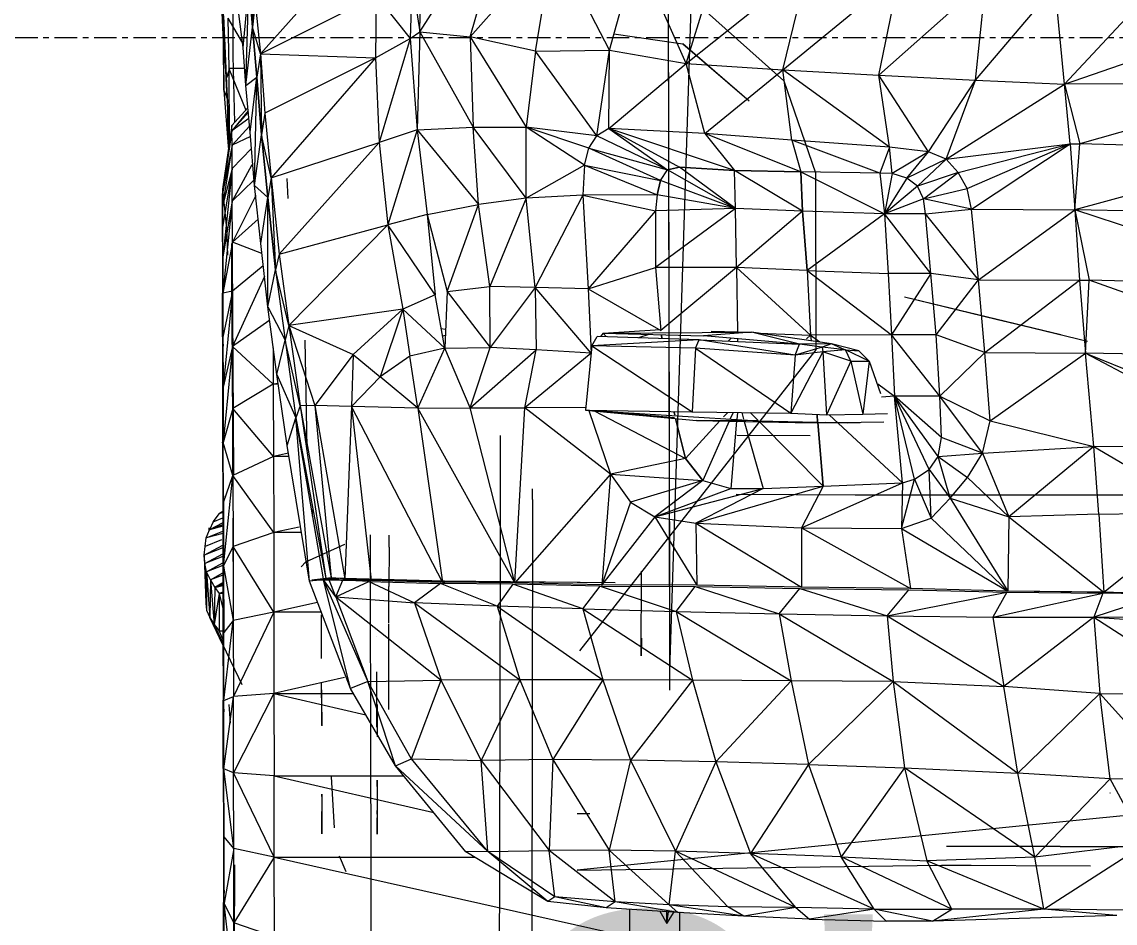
# Model space of a CAD drawing. Header units: inches. Extents: x 9594 to 15314, y -314 to 660.
# Drawn here: x 12401.44 to 12425.69, y -19.65 to 0.35 of the extents above; entities that cross this region are included whole.
import ezdxf

# ---------------------------------------------------------------- set-up
doc = ezdxf.new("R2010")
doc.units = ezdxf.units.IN
doc.header["$MEASUREMENT"] = 0
doc.linetypes.add('Grid Line 1_2_', pattern=[0.875, 0.5, -0.125, 0.125, -0.125])
for name, color, linetype, lineweight in [('0-1', 7, 'Continuous', 5), ('0-3', 252, 'Continuous', 9), ('A-FLOR-LEVL', 51, 'Continuous', 9), ('A-FLOR-LEVL-1', 51, 'Grid Line 1_2_', 9), ('A-GENM', 5, 'Continuous', 9)]:
    doc.layers.add(name, color=color, linetype=linetype, lineweight=lineweight)
doc.styles.add('Century Gothic', font='ufonts.com_century-gothic.ttf', dxfattribs={"height": 9})

# ---------------------------------------------------------------- blocks, each defined once
blk = doc.blocks.new('Land_Rover_Evoque_-_SUV_Car_Vehicle_Automobile_13067 - Land Rover EVOQUE_dwg-1230547-BUILDING SECTION - EAST_WEST - LOOKING SOUTH2')
at = {"layer": 'A-GENM'}
for p, q in [((12415.812, -14.041), (12415.764, 12.052)), ((12415.812, -12.39), (12415.764, 12.052)), ((12415.812, -14.041), (12416.652, 12.053)), ((12410.266, 0.129), (12412.329, 3.347)), ((12411.386, 0.015), (12412.329, 3.347)), ((12409.393, 2.623), (12406.731, -0.363)), ((12411.386, 0.015), (12413.238, 2.119)), ((12412.836, -0.3), (12413.238, 2.119)), ((12414.478, -0.28), (12413.238, 2.119)), ((12406.536, 1.814), (12406.557, 0.23)), ((12414.478, -0.28), (12415.074, 1.899)), ((12416.18, -0.577), (12415.074, 1.899)), ((12416.18, -0.577), (12416.892, 1.747)), ((12405.892, 1.615), (12405.913, -0.026)), ((12410.266, 0.129), (12410.303, 1.55)), ((12416.18, -0.577), (12418.883, 1.585)), ((12418.325, -0.72), (12418.883, 1.585)), ((12410.091, 1.31), (12410.054, -0.025)), ((12410.091, 1.31), (12410.266, 0.129)), ((12418.325, -0.72), (12420.913, 1.413)), ((12420.452, -0.835), (12420.913, 1.413)), ((12420.452, -0.835), (12422.826, 1.269)), ((12422.598, -0.949), (12422.826, 1.269)), ((12405.893, 1.039), (12405.913, -0.026)), ((12405.915, -0.259), (12405.893, 1.039)), ((12405.893, 1.039), (12405.916, -1.17)), ((12405.893, 1.039), (12405.913, -0.026)), ((12406.347, -0.223), (12406.48, 1.199)), ((12406.406, -1.067), (12406.48, 1.199)), ((12406.557, 0.23), (12406.48, 1.199)), ((12406.48, 1.199), (12406.557, 0.23)), ((12422.598, -0.949), (12424.363, 1.135)), ((12424.57, -1.035), (12424.363, 1.135)), ((12406.129, -0.403), (12406.125, 0.743)), ((12406.614, 0.778), (12406.557, 0.23)), ((12406.614, 0.778), (12406.731, -0.363)), ((12406.731, -0.363), (12409.299, 0.925)), ((12409.299, 0.925), (12409.282, -0.448)), ((12409.299, 0.925), (12410.054, -0.025)), ((12424.57, -1.035), (12426.394, 0.924)), ((12405.877, 0.547), (12405.915, -0.259)), ((12406.347, -0.223), (12406.25, 0.525)), ((12416.564, 0.63), (12418.346, -0.964)), ((12405.912, 0.484), (12405.992, -1.35)), ((12405.912, 0.484), (12405.971, -0.898)), ((12405.913, -0.026), (12405.912, 0.484)), ((12406.008, 0.428), (12406.031, -0.688)), ((12406.008, 0.428), (12406.334, -0.123)), ((12406.406, -1.067), (12406.557, 0.23)), ((12406.655, -0.883), (12406.557, 0.23)), ((12406.557, 0.23), (12406.655, -0.883)), ((12406.731, -0.363), (12406.557, 0.23)), ((12410.054, -0.025), (12410.266, 0.129)), ((12410.266, 0.129), (12410.212, -2.051)), ((12410.266, 0.129), (12411.386, 0.015)), ((12410.266, 0.129), (12411.448, -1.991)), ((12412.836, -0.3), (12411.386, 0.015)), ((12411.386, 0.015), (12411.448, -1.991)), ((12411.386, 0.015), (12412.627, -1.99)), ((12414.572, 0.084), (12414.572, 0.085)), ((12414.572, 0.084), (12416.101, -0.138)), ((12424.57, -1.035), (12427.778, 0.069)), ((12405.913, -0.026), (12405.992, -1.35)), ((12405.913, -0.026), (12405.992, -1.35)), ((12405.916, -1.17), (12405.913, -0.048)), ((12406.406, -1.067), (12406.347, -0.223)), ((12409.282, -0.448), (12410.054, -0.025)), ((12410.054, -0.025), (12409.362, -2.33)), ((12410.054, -0.025), (12410.212, -2.051)), ((12416.1, -0.136), (12417.574, -1.406)), ((12416.101, -0.138), (12417.574, -1.406)), ((12406.16, -1.885), (12406.129, -0.403)), ((12406.731, -0.363), (12406.655, -0.883)), ((12406.731, -0.363), (12409.282, -0.448)), ((12406.731, -0.363), (12406.83, -1.679)), ((12406.731, -0.363), (12406.754, -2.159)), ((12409.282, -0.448), (12406.83, -1.679)), ((12409.282, -0.448), (12406.967, -3.109)), ((12409.282, -0.448), (12409.362, -2.33)), ((12412.836, -0.3), (12412.627, -1.99)), ((12412.836, -0.3), (12414.478, -0.28)), ((12414.192, -2.182), (12412.836, -0.3)), ((12414.192, -2.182), (12414.478, -0.28)), ((12414.462, -2.018), (12414.478, -0.28)), ((12414.478, -0.28), (12416.18, -0.577)), ((12406.031, -0.688), (12406.035, -2.255)), ((12406.379, -0.688), (12406.031, -0.688)), ((12406.031, -0.688), (12406.408, -1.609)), ((12414.462, -2.018), (12416.18, -0.577)), ((12416.589, -2.132), (12416.18, -0.577)), ((12416.18, -0.577), (12418.325, -0.72)), ((12416.589, -2.132), (12418.325, -0.72)), ((12420.687, -2.429), (12418.325, -0.72)), ((12418.522, -2.276), (12418.325, -0.72)), ((12418.325, -0.72), (12420.452, -0.835)), ((12406.031, -0.732), (12405.971, -0.898)), ((12406.031, -0.79), (12405.971, -0.898)), ((12405.992, -1.35), (12405.971, -0.898)), ((12405.971, -0.898), (12406.035, -2.101)), ((12406.406, -1.067), (12406.655, -0.883)), ((12406.504, -2.103), (12406.655, -0.883)), ((12406.602, -3.284), (12406.655, -0.883)), ((12406.754, -2.159), (12406.655, -0.883)), ((12406.655, -0.883), (12406.754, -2.159)), ((12418.346, -0.964), (12419.046, -3)), ((12421.557, -2.534), (12420.452, -0.835)), ((12420.687, -2.429), (12420.452, -0.835)), ((12420.452, -0.835), (12422.598, -0.949)), ((12421.557, -2.534), (12422.598, -0.949)), ((12421.944, -2.697), (12422.598, -0.949)), ((12422.598, -0.949), (12424.57, -1.035)), ((12405.916, -1.17), (12406.014, -2.407)), ((12405.916, -1.17), (12405.992, -1.35)), ((12406.504, -2.103), (12406.406, -1.067)), ((12421.944, -2.697), (12424.57, -1.035)), ((12429.663, -1.003), (12424.57, -1.035)), ((12424.698, -2.361), (12424.57, -1.035)), ((12424.57, -1.035), (12424.911, -2.36)), ((12429.663, -1.003), (12424.911, -2.36)), ((12405.992, -1.35), (12406.007, -1.569)), ((12405.992, -1.35), (12406.035, -1.96)), ((12405.992, -1.35), (12406.014, -2.407)), ((12405.992, -1.35), (12406.007, -1.569)), ((12405.992, -1.35), (12406.035, -2.128)), ((12406.452, -1.56), (12406.098, -1.954)), ((12406.458, -1.624), (12406.099, -2.07)), ((12406.462, -1.666), (12406.099, -2.07)), ((12406.83, -1.679), (12406.754, -2.159)), ((12406.83, -1.679), (12406.967, -3.109)), ((12406.475, -1.798), (12406.099, -2.07)), ((12406.098, -1.954), (12405.888, -3.367)), ((12406.098, -1.954), (12405.889, -3.463)), ((12406.099, -2.07), (12405.889, -3.463)), ((12406.099, -2.07), (12406.098, -1.954)), ((12406.101, -2.388), (12406.099, -2.07)), ((12406.491, -1.966), (12406.101, -2.388)), ((12406.602, -3.284), (12406.504, -2.103)), ((12406.602, -3.284), (12406.754, -2.159)), ((12406.892, -3.551), (12406.754, -2.159)), ((12406.754, -2.159), (12406.892, -3.551)), ((12406.967, -3.109), (12406.754, -2.159)), ((12410.212, -2.051), (12409.362, -2.33)), ((12410.212, -2.051), (12409.558, -4.154)), ((12410.212, -2.051), (12411.448, -1.991)), ((12410.212, -2.051), (12410.427, -3.923)), ((12410.212, -2.051), (12411.567, -3.701)), ((12411.448, -1.991), (12412.627, -1.99)), ((12412.629, -3.565), (12411.448, -1.991)), ((12411.567, -3.701), (12411.448, -1.991)), ((12413.923, -2.835), (12412.627, -1.99)), ((12414.019, -2.451), (12412.627, -1.99)), ((12414.192, -2.182), (12412.627, -1.99)), ((12412.629, -3.565), (12412.627, -1.99)), ((12414.019, -2.451), (12414.192, -2.182)), ((12414.462, -2.018), (12414.192, -2.182)), ((12415.761, -2.932), (12414.192, -2.182)), ((12416.589, -2.132), (12414.462, -2.018)), ((12417.249, -2.95), (12414.462, -2.018)), ((12414.462, -2.018), (12416.032, -2.875)), ((12414.462, -2.018), (12415.761, -2.932)), ((12418.522, -2.276), (12416.589, -2.132)), ((12418.719, -2.979), (12416.589, -2.132)), ((12416.589, -2.132), (12417.249, -2.95)), ((12406.101, -2.388), (12405.889, -3.463)), ((12406.101, -2.388), (12405.891, -3.741)), ((12406.014, -2.407), (12406.021, -2.473)), ((12406.035, -2.255), (12406.039, -2.348)), ((12406.512, -2.199), (12406.101, -2.388)), ((12406.104, -2.907), (12406.101, -2.388)), ((12406.967, -3.109), (12409.362, -2.33)), ((12409.362, -2.33), (12407.144, -4.808)), ((12409.362, -2.33), (12409.558, -4.154)), ((12420.687, -2.429), (12418.522, -2.276)), ((12420.477, -3.006), (12418.522, -2.276)), ((12418.522, -2.276), (12418.719, -2.979)), ((12421.944, -2.697), (12424.698, -2.361)), ((12422.215, -2.995), (12424.698, -2.361)), ((12422.41, -3.35), (12424.698, -2.361)), ((12422.507, -3.811), (12424.698, -2.361)), ((12424.698, -2.361), (12424.911, -2.36)), ((12424.698, -2.361), (12424.797, -3.82)), ((12424.797, -3.82), (12424.911, -2.36)), ((12429.738, -2.482), (12424.911, -2.36)), ((12406.533, -2.46), (12406.104, -2.907)), ((12413.923, -2.835), (12414.019, -2.451)), ((12415.608, -3.173), (12414.019, -2.451)), ((12414.019, -2.451), (12415.761, -2.932)), ((12420.687, -2.429), (12420.477, -3.006)), ((12421.557, -2.534), (12420.687, -2.429)), ((12420.747, -3.016), (12420.687, -2.429)), ((12421.557, -2.534), (12420.747, -3.016)), ((12421.076, -3.121), (12421.557, -2.534)), ((12421.944, -2.697), (12421.557, -2.534)), ((12429.738, -2.482), (12424.797, -3.82)), ((12406.104, -2.907), (12405.891, -3.741)), ((12406.104, -2.907), (12405.893, -4.213)), ((12406.104, -2.907), (12405.895, -4.866)), ((12406.106, -3.627), (12406.104, -2.907)), ((12406.542, -2.822), (12406.106, -3.627)), ((12413.923, -2.835), (12412.629, -3.565)), ((12413.923, -2.835), (12413.886, -3.498)), ((12413.923, -2.835), (12415.531, -3.49)), ((12413.923, -2.835), (12415.608, -3.173)), ((12416.032, -2.875), (12415.761, -2.932)), ((12415.761, -2.932), (12416.032, -2.875)), ((12417.249, -2.95), (12416.032, -2.875)), ((12416.032, -2.875), (12417.249, -2.95)), ((12417.271, -3.796), (12416.032, -2.875)), ((12421.944, -2.697), (12421.076, -3.121)), ((12421.309, -3.294), (12421.944, -2.697)), ((12422.215, -2.995), (12421.944, -2.697)), ((12406.967, -3.109), (12406.892, -3.551)), ((12406.967, -3.109), (12407.144, -4.808)), ((12406.967, -3.109), (12407.067, -5.154)), ((12407.344, -3.569), (12407.325, -3.127)), ((12415.608, -3.173), (12415.761, -2.932)), ((12415.608, -3.173), (12415.761, -2.932)), ((12417.271, -3.796), (12415.761, -2.932)), ((12418.719, -2.979), (12417.249, -2.95)), ((12417.249, -2.95), (12418.719, -2.979)), ((12418.759, -3.853), (12417.249, -2.95)), ((12417.271, -3.796), (12417.249, -2.95)), ((12418.719, -2.979), (12418.759, -3.853)), ((12420.477, -3.006), (12418.719, -2.979)), ((12418.719, -2.979), (12420.575, -3.909)), ((12418.759, -3.853), (12418.719, -2.979)), ((12419.046, -3), (12419.054, -6.929)), ((12420.747, -3.016), (12420.477, -3.006)), ((12420.477, -3.006), (12420.575, -3.909)), ((12420.747, -3.016), (12420.575, -3.909)), ((12421.076, -3.121), (12420.575, -3.909)), ((12421.076, -3.121), (12420.747, -3.016)), ((12421.309, -3.294), (12421.076, -3.121)), ((12422.215, -2.995), (12421.309, -3.294)), ((12421.444, -3.582), (12422.215, -2.995)), ((12422.41, -3.35), (12422.215, -2.995)), ((12405.888, -3.367), (12405.887, -3.462)), ((12405.888, -3.367), (12405.982, -4.24)), ((12405.888, -3.367), (12405.889, -3.463)), ((12406.591, -3.155), (12406.106, -3.627)), ((12406.739, -4.57), (12406.602, -3.284)), ((12406.602, -3.284), (12406.892, -3.551)), ((12415.531, -3.49), (12415.608, -3.173)), ((12415.608, -3.173), (12415.531, -3.49)), ((12417.271, -3.796), (12415.608, -3.173)), ((12421.309, -3.294), (12420.575, -3.909)), ((12421.444, -3.582), (12421.309, -3.294)), ((12421.444, -3.582), (12422.41, -3.35)), ((12422.507, -3.811), (12422.41, -3.35)), ((12405.888, -3.74), (12405.887, -3.462)), ((12405.891, -3.741), (12405.889, -3.463)), ((12406.106, -3.627), (12405.895, -4.866)), ((12406.106, -3.627), (12405.898, -5.673)), ((12406.109, -4.541), (12406.106, -3.627)), ((12406.626, -3.508), (12406.109, -4.541)), ((12406.739, -4.57), (12406.892, -3.551)), ((12407.067, -5.154), (12406.892, -3.551)), ((12406.896, -5.972), (12406.892, -3.551)), ((12406.892, -3.551), (12407.067, -5.154)), ((12412.629, -3.565), (12411.567, -3.701)), ((12412.629, -3.565), (12411.822, -5.526)), ((12413.886, -3.498), (12412.629, -3.565)), ((12412.827, -5.544), (12412.629, -3.565)), ((12413.886, -3.498), (12412.827, -5.544)), ((12415.531, -3.49), (12413.886, -3.498)), ((12413.886, -3.498), (12415.493, -3.845)), ((12413.886, -3.498), (12414.006, -5.577)), ((12415.531, -3.49), (12415.493, -3.845)), ((12415.531, -3.49), (12415.493, -3.845)), ((12417.271, -3.796), (12415.531, -3.49)), ((12421.444, -3.582), (12420.575, -3.909)), ((12421.484, -3.909), (12421.444, -3.582)), ((12422.507, -3.811), (12421.444, -3.582)), ((12405.888, -3.74), (12405.887, -4.21)), ((12405.893, -4.213), (12405.891, -3.741)), ((12410.427, -3.923), (12411.567, -3.701)), ((12410.875, -5.632), (12411.567, -3.701)), ((12411.822, -5.526), (12411.567, -3.701)), ((12415.493, -3.845), (12414.006, -5.577)), ((12417.271, -3.796), (12415.493, -3.845)), ((12415.493, -3.845), (12415.495, -5.104)), ((12415.493, -3.845), (12415.495, -5.104)), ((12417.271, -3.796), (12415.495, -5.104)), ((12418.759, -3.853), (12417.271, -3.796)), ((12417.293, -5.102), (12417.271, -3.796)), ((12418.759, -3.853), (12417.293, -5.102)), ((12418.759, -3.853), (12418.858, -5.168)), ((12420.575, -3.909), (12418.759, -3.853)), ((12418.858, -5.168), (12418.759, -3.853)), ((12421.484, -3.909), (12422.507, -3.811)), ((12422.665, -5.377), (12422.507, -3.811)), ((12422.507, -3.811), (12424.797, -3.82)), ((12422.665, -5.377), (12424.797, -3.82)), ((12429.898, -5.498), (12424.797, -3.82)), ((12429.813, -3.942), (12424.797, -3.82)), ((12424.797, -3.82), (12424.907, -5.385)), ((12424.797, -3.82), (12425.12, -5.386)), ((12406.681, -4.026), (12406.109, -4.541)), ((12410.427, -3.923), (12409.558, -4.154)), ((12410.427, -3.923), (12410.875, -5.632)), ((12410.427, -3.923), (12410.605, -5.709)), ((12420.575, -3.909), (12418.858, -5.168)), ((12421.602, -5.234), (12420.575, -3.909)), ((12421.484, -3.909), (12420.575, -3.909)), ((12420.575, -3.909), (12420.656, -5.235)), ((12422.665, -5.377), (12421.484, -3.909)), ((12421.602, -5.234), (12421.484, -3.909)), ((12405.887, -4.21), (12405.888, -4.863)), ((12405.887, -4.21), (12405.893, -4.263)), ((12405.895, -4.866), (12405.893, -4.213)), ((12405.982, -4.24), (12406.003, -4.826)), ((12407.144, -4.808), (12409.558, -4.154)), ((12409.558, -4.154), (12407.359, -6.387)), ((12410.605, -5.709), (12409.558, -4.154)), ((12409.558, -4.154), (12409.89, -6.026)), ((12406.109, -4.541), (12405.898, -5.673)), ((12406.104, -6.022), (12406.1, -4.567)), ((12406.764, -4.792), (12406.109, -4.541)), ((12406.112, -5.626), (12406.109, -4.541)), ((12406.896, -5.972), (12406.739, -4.57)), ((12407.144, -4.808), (12407.067, -5.154)), ((12407.144, -4.808), (12407.359, -6.387)), ((12405.888, -4.863), (12405.888, -5.67)), ((12405.888, -4.863), (12405.895, -4.923)), ((12405.888, -4.863), (12405.895, -4.985)), ((12405.895, -4.866), (12405.898, -5.673)), ((12406.129, -9.691), (12406.098, -4.855)), ((12406.1, -6.021), (12406.098, -4.855)), ((12406.129, -9.691), (12406.098, -5.09)), ((12406.102, -4.856), (12406.134, -9.692)), ((12406.794, -5.064), (12406.112, -5.626)), ((12406.821, -5.302), (12406.115, -6.856)), ((12406.896, -5.972), (12407.067, -5.154)), ((12407.067, -5.154), (12407.283, -6.714)), ((12407.067, -5.154), (12407.283, -6.714)), ((12407.359, -6.387), (12407.067, -5.154)), ((12414.006, -5.577), (12415.495, -5.104)), ((12417.293, -5.102), (12415.495, -5.104)), ((12415.495, -5.104), (12415.614, -6.501)), ((12415.495, -5.104), (12415.614, -6.501)), ((12417.293, -5.102), (12415.614, -6.501)), ((12418.858, -5.168), (12417.293, -5.102)), ((12417.293, -5.102), (12417.315, -6.538)), ((12417.293, -5.102), (12418.938, -6.605)), ((12418.858, -5.168), (12418.938, -6.605)), ((12418.858, -5.168), (12420.656, -5.235)), ((12418.858, -5.168), (12420.736, -6.599)), ((12418.858, -5.168), (12418.938, -6.605)), ((12421.602, -5.234), (12420.656, -5.235)), ((12420.656, -5.235), (12420.736, -6.599)), ((12421.602, -5.234), (12420.736, -6.599)), ((12421.721, -6.594), (12421.602, -5.234)), ((12422.665, -5.377), (12421.602, -5.234)), ((12410.875, -5.632), (12411.822, -5.526)), ((12412.827, -5.544), (12411.822, -5.526)), ((12411.825, -6.874), (12411.822, -5.526)), ((12412.827, -5.544), (12411.825, -6.874)), ((12414.006, -5.577), (12412.827, -5.544)), ((12414.067, -7.003), (12412.827, -5.544)), ((12412.827, -5.544), (12412.849, -6.927)), ((12414.006, -5.577), (12415.614, -6.501)), ((12414.006, -5.577), (12414.067, -7.003)), ((12421.721, -6.594), (12422.665, -5.377)), ((12422.803, -6.986), (12422.665, -5.377)), ((12422.665, -5.377), (12424.907, -5.385)), ((12422.803, -6.986), (12424.907, -5.385)), ((12424.907, -5.385), (12425.036, -6.999)), ((12424.907, -5.385), (12425.12, -5.386)), ((12425.036, -6.999), (12425.12, -5.386)), ((12429.898, -5.498), (12425.12, -5.386)), ((12429.982, -7.107), (12425.12, -5.386)), ((12405.889, -6.639), (12405.888, -5.67)), ((12405.898, -5.742), (12405.888, -5.67)), ((12406.112, -5.626), (12405.898, -5.673)), ((12405.898, -5.673), (12405.9, -6.644)), ((12406.112, -5.626), (12405.9, -6.644)), ((12406.112, -5.626), (12405.903, -7.753)), ((12406.112, -5.626), (12406.115, -6.856)), ((12410.605, -5.709), (12409.89, -6.026)), ((12410.819, -6.889), (12410.605, -5.709)), ((12410.875, -5.632), (12410.819, -6.889)), ((12410.875, -5.632), (12411.825, -6.874)), ((12425.078, -6.742), (12421.024, -5.761)), ((12424.488, -6.599), (12421.024, -5.761)), ((12421.624, -5.907), (12421.024, -5.761)), ((12406.134, -9.692), (12406.104, -6.022)), ((12407.092, -7.474), (12406.896, -5.972)), ((12406.896, -5.972), (12407.283, -6.714)), ((12409.89, -6.026), (12407.359, -6.387)), ((12409.89, -6.026), (12408.791, -7.03)), ((12409.89, -6.026), (12409.39, -7.529)), ((12410.819, -6.889), (12409.89, -6.026)), ((12409.89, -6.026), (12410.047, -7.067)), ((12423.056, -6.253), (12421.624, -5.907)), ((12406.917, -6.287), (12406.115, -6.856)), ((12424.488, -6.599), (12423.056, -6.253)), ((12407.359, -6.387), (12407.283, -6.714)), ((12407.359, -6.387), (12408.791, -7.03)), ((12407.359, -6.387), (12407.942, -8.164)), ((12407.359, -6.387), (12407.613, -8.173)), ((12410.741, -6.456), (12410.838, -6.471)), ((12414.336, -6.562), (12415.611, -6.48)), ((12414.336, -6.562), (12417.624, -6.536)), ((12417.624, -6.536), (12416.562, -6.618)), ((12416.734, -6.511), (12417.624, -6.536)), ((12419.405, -6.794), (12417.624, -6.536)), ((12418.69, -6.803), (12417.624, -6.536)), ((12405.889, -6.639), (12405.891, -7.748)), ((12405.889, -6.639), (12405.901, -6.848)), ((12405.889, -6.639), (12405.9, -6.718)), ((12405.9, -6.644), (12405.903, -7.753)), ((12407.092, -7.474), (12407.283, -6.714)), ((12407.283, -6.714), (12407.518, -8.438)), ((12407.283, -6.714), (12407.518, -8.438)), ((12407.613, -8.173), (12407.283, -6.714)), ((12407.715, -6.713), (12407.761, -9.104)), ((12410.832, -6.607), (12410.771, -6.624)), ((12414.084, -6.841), (12414.199, -6.629)), ((12416.465, -6.709), (12414.084, -6.841)), ((12416.465, -6.709), (12414.199, -6.629)), ((12414.336, -6.562), (12414.273, -6.632)), ((12414.336, -6.562), (12416.562, -6.618)), ((12414.336, -6.562), (12414.399, -6.636)), ((12415.347, -6.587), (12415.118, -6.662)), ((12415.628, -6.594), (12415.64, -6.68)), ((12415.64, -6.68), (12415.628, -6.594)), ((12416.387, -6.891), (12416.465, -6.709)), ((12416.465, -6.709), (12418.69, -6.803)), ((12418.594, -7.044), (12416.465, -6.709)), ((12418.69, -6.803), (12416.562, -6.618)), ((12417.178, -6.671), (12417.111, -6.737)), ((12417.317, -6.684), (12417.318, -6.745)), ((12417.795, -6.558), (12418.938, -6.605)), ((12418.848, -6.686), (12418.938, -6.605)), ((12420.736, -6.599), (12418.938, -6.605)), ((12418.938, -6.605), (12418.948, -6.725)), ((12418.938, -6.605), (12419.142, -6.753)), ((12418.938, -6.605), (12418.948, -6.725)), ((12421.721, -6.594), (12420.736, -6.599)), ((12421.802, -7.957), (12420.736, -6.599)), ((12420.736, -6.599), (12420.797, -7.953)), ((12421.802, -7.957), (12421.721, -6.594)), ((12422.803, -6.986), (12421.721, -6.594)), ((12406.115, -6.856), (12405.903, -7.753)), ((12406.115, -6.856), (12405.906, -8.983)), ((12407.017, -7.692), (12406.115, -6.856)), ((12406.115, -6.856), (12406.118, -8.229)), ((12407.015, -6.886), (12407.017, -7.692)), ((12408.791, -7.03), (12407.942, -8.164)), ((12408.791, -7.03), (12408.754, -8.187)), ((12408.791, -7.03), (12409.39, -7.529)), ((12410.819, -6.889), (12410.047, -7.067)), ((12410.222, -8.224), (12410.819, -6.889)), ((12410.819, -6.889), (12411.825, -6.874)), ((12411.382, -8.215), (12410.819, -6.889)), ((12411.382, -8.215), (12411.825, -6.874)), ((12411.382, -8.215), (12412.849, -6.927)), ((12412.849, -6.927), (12411.825, -6.874)), ((12412.599, -8.213), (12412.849, -6.927)), ((12414.067, -7.003), (12412.599, -8.213)), ((12414.067, -7.003), (12412.849, -6.927)), ((12419.054, -6.929), (12413.807, -13.603)), ((12414.084, -6.841), (12413.947, -8.267)), ((12414.084, -6.841), (12413.947, -8.267)), ((12416.387, -6.891), (12414.084, -6.841)), ((12414.084, -6.841), (12416.308, -8.303)), ((12416.387, -6.891), (12416.308, -8.303)), ((12418.594, -7.044), (12416.387, -6.891)), ((12416.387, -6.891), (12418.496, -8.335)), ((12419.212, -6.976), (12418.496, -8.335)), ((12418.594, -7.044), (12418.69, -6.803)), ((12419.193, -6.87), (12418.594, -7.044)), ((12419.212, -6.976), (12418.594, -7.044)), ((12419.405, -6.794), (12418.69, -6.803)), ((12419.193, -6.87), (12418.69, -6.803)), ((12419.193, -6.87), (12418.69, -6.803)), ((12419.405, -6.794), (12419.193, -6.87)), ((12419.715, -6.932), (12419.193, -6.87)), ((12419.715, -6.932), (12419.193, -6.87)), ((12419.193, -6.87), (12419.212, -6.976)), ((12419.715, -6.932), (12419.212, -6.976)), ((12419.831, -7.177), (12419.212, -6.976)), ((12419.212, -6.976), (12419.289, -8.373)), ((12420.005, -6.947), (12419.405, -6.794)), ((12419.699, -6.925), (12419.405, -6.794)), ((12419.715, -6.932), (12420.005, -6.947)), ((12419.831, -7.177), (12419.715, -6.932)), ((12420.237, -7.177), (12419.715, -6.932)), ((12419.715, -6.932), (12420.005, -6.947)), ((12420.237, -7.177), (12420.005, -6.947)), ((12421.802, -7.957), (12422.803, -6.986)), ((12422.923, -8.503), (12422.803, -6.986)), ((12422.803, -6.986), (12425.036, -6.999)), ((12422.923, -8.503), (12425.036, -6.999)), ((12429.982, -7.107), (12425.036, -6.999)), ((12425.224, -9.074), (12425.036, -6.999)), ((12425.036, -6.999), (12428.898, -9.046)), ((12425.036, -6.999), (12429.458, -8.796)), ((12410.047, -7.067), (12409.39, -7.529)), ((12410.222, -8.224), (12410.047, -7.067)), ((12418.594, -7.044), (12418.496, -8.335)), ((12419.831, -7.177), (12419.289, -8.373)), ((12419.831, -7.177), (12420.237, -7.177)), ((12419.831, -7.177), (12420.1, -8.353)), ((12420.237, -7.177), (12420.1, -8.353)), ((12420.237, -7.177), (12420.488, -7.897)), ((12407.326, -9.054), (12407.092, -7.474)), ((12407.092, -7.474), (12407.518, -8.438)), ((12405.891, -7.748), (12405.893, -8.978)), ((12405.891, -7.748), (12405.903, -7.824)), ((12405.891, -7.748), (12405.904, -7.983)), ((12405.903, -7.753), (12405.906, -8.983)), ((12407.017, -7.692), (12406.118, -8.229)), ((12407.122, -7.673), (12407.017, -7.692)), ((12407.124, -7.692), (12407.017, -7.692)), ((12407.017, -7.692), (12407.021, -9.292)), ((12409.39, -7.529), (12408.754, -8.187)), ((12410.222, -8.224), (12409.39, -7.529)), ((12420.429, -7.686), (12420.797, -7.953)), ((12420.797, -7.953), (12420.51, -7.977)), ((12420.974, -9.879), (12420.797, -7.953)), ((12421.244, -9.797), (12420.797, -7.953)), ((12421.572, -9.586), (12420.797, -7.953)), ((12421.765, -9.297), (12420.797, -7.953)), ((12421.841, -8.874), (12420.797, -7.953)), ((12421.802, -7.957), (12420.797, -7.953)), ((12422.75, -9.223), (12421.802, -7.957)), ((12421.841, -8.874), (12421.802, -7.957)), ((12421.802, -7.957), (12422.923, -8.503)), ((12406.118, -8.229), (12405.906, -8.983)), ((12407.021, -9.292), (12406.118, -8.229)), ((12406.122, -9.714), (12406.118, -8.229)), ((12407.613, -8.173), (12407.518, -8.438)), ((12407.942, -8.164), (12407.613, -8.173)), ((12407.613, -8.173), (12408.298, -11.988)), ((12407.613, -8.173), (12408.182, -12.003)), ((12408.754, -8.187), (12407.942, -8.164)), ((12407.942, -8.164), (12408.607, -12.005)), ((12407.942, -8.164), (12408.298, -11.988)), ((12408.754, -8.187), (12408.607, -12.005)), ((12410.222, -8.224), (12408.754, -8.187)), ((12410.771, -12.083), (12408.754, -8.187)), ((12408.754, -8.187), (12409.187, -12.041)), ((12410.222, -8.224), (12411.382, -8.215)), ((12412.376, -12.099), (12410.222, -8.224)), ((12410.222, -8.224), (12410.771, -12.083)), ((12411.382, -8.215), (12412.599, -8.213)), ((12412.376, -12.099), (12411.382, -8.215)), ((12412.376, -12.099), (12412.599, -8.213)), ((12413.953, -8.204), (12412.599, -8.213)), ((12414.497, -9.687), (12412.599, -8.213)), ((12407.326, -9.054), (12407.518, -8.438)), ((12408.127, -12.009), (12407.518, -8.438)), ((12407.82, -12.064), (12407.518, -8.438)), ((12407.518, -8.438), (12408.182, -12.003)), ((12413.947, -8.267), (12416.405, -8.495)), ((12415.917, -8.434), (12413.947, -8.267)), ((12413.947, -8.267), (12417.776, -8.5)), ((12413.947, -8.267), (12416.308, -8.303)), ((12414.015, -8.273), (12414.497, -9.687)), ((12414.149, -8.286), (12416.161, -9.339)), ((12415.906, -8.297), (12415.924, -8.369)), ((12415.924, -8.369), (12415.906, -8.297)), ((12415.944, -8.452), (12416.161, -9.339)), ((12416.161, -9.339), (12415.944, -8.452)), ((12416.308, -8.303), (12418.496, -8.335)), ((12417.099, -8.315), (12417.008, -8.414)), ((12417.221, -8.316), (12417.156, -8.462)), ((12417.314, -8.318), (12417.3, -8.471)), ((12417.41, -8.319), (12417.451, -8.465)), ((12417.6, -8.322), (12417.775, -8.498)), ((12418.496, -8.335), (12419.289, -8.373)), ((12419.094, -8.531), (12419.081, -8.369)), ((12419.081, -8.369), (12419.094, -8.531)), ((12419.289, -8.373), (12420.1, -8.353)), ((12420.974, -9.879), (12419.351, -8.371)), ((12420.1, -8.353), (12420.642, -8.339)), ((12416.924, -8.506), (12416.161, -9.339)), ((12416.405, -8.495), (12418.592, -8.542)), ((12417.776, -8.5), (12416.405, -8.495)), ((12417.134, -8.511), (12416.548, -9.829)), ((12417.297, -8.514), (12417.167, -10.006)), ((12417.466, -8.518), (12417.882, -10.005)), ((12417.776, -8.5), (12419.751, -8.546)), ((12417.776, -8.5), (12418.592, -8.542)), ((12417.801, -8.525), (12419.215, -9.952)), ((12418.592, -8.542), (12419.269, -8.541)), ((12418.592, -8.542), (12419.751, -8.546)), ((12419.095, -8.544), (12419.215, -9.952)), ((12419.215, -9.952), (12419.095, -8.544)), ((12419.269, -8.541), (12420.061, -8.536)), ((12419.751, -8.546), (12419.269, -8.541)), ((12419.751, -8.546), (12420.061, -8.536)), ((12419.751, -8.546), (12420.034, -8.539)), ((12420.061, -8.536), (12420.564, -8.526)), ((12422.75, -9.223), (12422.923, -8.503)), ((12422.923, -8.503), (12425.224, -9.074)), ((12412.057, -9.054), (12412.056, -8.828)), ((12417.303, -8.819), (12418.926, -8.83)), ((12421.765, -9.297), (12421.841, -8.874)), ((12422.75, -9.223), (12421.841, -8.874)), ((12405.893, -8.978), (12405.895, -10.307)), ((12405.906, -9.047), (12405.893, -8.978)), ((12405.91, -10.314), (12405.906, -8.983)), ((12406.122, -9.714), (12405.906, -8.983)), ((12407.82, -12.064), (12407.326, -9.054)), ((12412.056, -9.711), (12412.057, -9.054)), ((12422.75, -9.223), (12425.224, -9.074)), ((12425.224, -9.074), (12423.333, -10.633)), ((12425.224, -9.074), (12428.898, -9.046)), ((12425.334, -10.577), (12425.224, -9.074)), ((12425.224, -9.074), (12427.673, -10.524)), ((12407.021, -9.292), (12406.122, -9.714)), ((12407.354, -9.224), (12407.021, -9.292)), ((12407.365, -9.292), (12407.021, -9.292)), ((12407.021, -9.292), (12407.025, -10.982)), ((12416.161, -9.339), (12414.497, -9.687)), ((12416.161, -9.339), (12416.548, -9.829)), ((12416.548, -9.829), (12416.161, -9.339)), ((12421.572, -9.586), (12421.765, -9.297)), ((12421.765, -9.297), (12422.75, -9.223)), ((12422.037, -10.222), (12421.765, -9.297)), ((12421.765, -9.297), (12422.422, -9.757)), ((12422.422, -9.757), (12422.75, -9.223)), ((12422.75, -9.223), (12423.333, -10.633)), ((12414.497, -9.687), (12412.376, -12.099)), ((12414.497, -9.687), (12414.308, -12.144)), ((12414.497, -9.687), (12416.548, -9.829)), ((12414.497, -9.687), (12414.943, -10.307)), ((12421.244, -9.797), (12421.572, -9.586)), ((12421.612, -10.662), (12421.572, -9.586)), ((12421.572, -9.586), (12422.037, -10.222)), ((12405.91, -10.314), (12406.122, -9.714)), ((12405.913, -11.725), (12406.122, -9.714)), ((12407.025, -10.982), (12406.122, -9.714)), ((12406.122, -9.714), (12406.125, -11.291)), ((12412.055, -10.762), (12412.056, -9.711)), ((12416.548, -9.829), (12414.943, -10.307)), ((12416.548, -9.829), (12415.485, -10.633)), ((12416.548, -9.829), (12417.167, -10.006)), ((12416.548, -9.829), (12417.167, -10.006)), ((12418.733, -10.877), (12420.974, -9.879)), ((12419.215, -9.952), (12420.974, -9.879)), ((12420.955, -10.893), (12421.244, -9.797)), ((12420.974, -9.879), (12420.955, -10.893)), ((12420.974, -9.879), (12421.244, -9.797)), ((12421.244, -9.797), (12421.612, -10.662)), ((12422.037, -10.222), (12422.422, -9.757)), ((12422.422, -9.757), (12423.333, -10.633)), ((12405.91, -10.165), (12405.895, -10.307)), ((12412.77, -10.248), (12412.769, -10.015)), ((12415.485, -10.633), (12417.882, -10.005)), ((12415.485, -10.633), (12417.167, -10.006)), ((12416.393, -10.772), (12419.215, -9.952)), ((12417.882, -10.005), (12416.393, -10.772)), ((12417.167, -10.006), (12417.882, -10.005)), ((12417.167, -10.006), (12417.882, -10.005)), ((12417.286, -10.127), (12419.93, -10.144)), ((12417.882, -10.005), (12419.215, -9.952)), ((12417.882, -10.005), (12419.215, -9.952)), ((12419.215, -9.952), (12418.733, -10.877)), ((12419.93, -10.144), (12434.943, -10.148)), ((12405.895, -10.307), (12405.897, -11.719)), ((12405.895, -10.307), (12405.91, -10.37)), ((12405.91, -10.314), (12405.913, -11.725)), ((12412.77, -10.248), (12412.751, -19.937)), ((12414.943, -10.307), (12414.308, -12.144)), ((12414.943, -10.307), (12415.485, -10.633)), ((12421.612, -10.662), (12422.037, -10.222)), ((12422.037, -10.222), (12423.333, -10.633)), ((12422.037, -10.222), (12423.316, -12.285)), ((12405.684, -10.747), (12405.822, -10.558)), ((12405.684, -10.747), (12405.895, -10.656)), ((12405.895, -10.516), (12405.822, -10.558)), ((12405.822, -10.558), (12405.895, -10.526)), ((12405.895, -10.535), (12405.822, -10.558)), ((12406.117, -10.662), (12406.121, -11.625)), ((12406.117, -10.662), (12406.12, -11.473)), ((12407.89, -10.617), (12407.897, -10.471)), ((12415.485, -10.633), (12414.308, -12.144)), ((12415.485, -10.633), (12416.393, -10.772)), ((12415.485, -10.633), (12416.415, -12.15)), ((12420.955, -10.893), (12421.612, -10.662)), ((12421.612, -10.662), (12423.316, -12.285)), ((12423.333, -10.633), (12423.316, -12.285)), ((12425.334, -10.577), (12423.333, -10.633)), ((12423.333, -10.633), (12425.444, -12.306)), ((12425.334, -10.577), (12427.673, -10.524)), ((12425.334, -10.577), (12425.444, -12.306)), ((12425.444, -12.306), (12427.673, -10.524)), ((12405.594, -10.944), (12405.591, -10.88)), ((12405.684, -10.747), (12405.604, -10.923)), ((12405.896, -10.767), (12405.604, -10.923)), ((12405.604, -10.923), (12405.896, -10.8)), ((12405.896, -10.841), (12405.604, -10.923)), ((12407.589, -10.861), (12407.025, -10.982)), ((12412.054, -12.133), (12412.055, -10.762)), ((12416.393, -10.772), (12418.733, -10.877)), ((12416.393, -10.772), (12418.735, -12.195)), ((12416.393, -10.772), (12416.415, -12.15)), ((12418.733, -10.877), (12420.955, -10.893)), ((12418.733, -10.877), (12421.151, -12.225)), ((12418.733, -10.877), (12418.735, -12.195)), ((12420.955, -10.893), (12423.316, -12.285)), ((12420.955, -10.893), (12421.151, -12.225)), ((12405.502, -11.288), (12405.524, -11.097)), ((12405.866, -11.143), (12405.502, -11.288)), ((12405.524, -11.097), (12405.604, -10.923)), ((12405.524, -11.097), (12405.896, -10.95)), ((12405.896, -11), (12405.524, -11.097)), ((12407.025, -10.982), (12406.125, -11.291)), ((12407.643, -10.982), (12407.025, -10.982)), ((12407.025, -10.982), (12407.029, -12.747)), ((12409.173, -12.322), (12409.172, -11.033)), ((12409.585, -11.305), (12409.585, -11.041)), ((12405.48, -11.482), (12405.896, -11.259)), ((12405.48, -11.482), (12405.502, -11.288)), ((12405.897, -11.32), (12405.48, -11.482)), ((12405.913, -11.725), (12406.125, -11.291)), ((12407.029, -12.747), (12406.125, -11.291)), ((12406.125, -11.291), (12406.129, -12.934)), ((12407.738, -11.632), (12408.604, -11.236)), ((12408.604, -11.236), (12408.604, -11.236)), ((12409.585, -11.305), (12409.583, -12.178)), ((12405.48, -11.482), (12405.517, -12.549)), ((12405.496, -11.67), (12405.48, -11.482)), ((12405.496, -11.67), (12405.897, -11.457)), ((12405.897, -11.513), (12405.496, -11.67)), ((12405.912, -11.548), (12405.897, -11.719)), ((12407.637, -11.741), (12407.738, -11.632)), ((12405.532, -11.856), (12405.496, -11.67)), ((12405.496, -11.67), (12405.517, -12.549)), ((12405.496, -11.67), (12405.534, -12.706)), ((12405.532, -11.856), (12405.897, -11.657)), ((12405.898, -11.712), (12405.532, -11.856)), ((12405.626, -12.03), (12405.532, -11.856)), ((12405.532, -11.856), (12405.534, -12.706)), ((12405.532, -11.856), (12405.608, -12.868)), ((12405.626, -12.03), (12405.898, -11.877)), ((12405.897, -11.719), (12405.9, -13.19)), ((12405.897, -11.719), (12405.913, -11.764)), ((12405.897, -11.719), (12405.913, -11.992)), ((12405.913, -11.725), (12405.916, -13.197)), ((12405.913, -11.725), (12406.129, -12.934)), ((12407.637, -11.741), (12407.637, -11.741)), ((12415.18, -13.717), (12415.183, -11.837)), ((12405.626, -12.03), (12405.608, -12.868)), ((12405.898, -11.924), (12405.626, -12.03)), ((12405.626, -12.03), (12405.72, -12.199)), ((12405.626, -12.03), (12405.702, -13.023)), ((12405.898, -12.1), (12405.72, -12.199)), ((12408.131, -12.032), (12407.82, -12.064)), ((12408.726, -14.442), (12407.82, -12.064)), ((12408.182, -12.003), (12407.873, -12.036)), ((12408.512, -12.036), (12407.873, -12.036)), ((12408.248, -12.018), (12408.131, -12.032)), ((12408.402, -12.407), (12408.131, -12.032)), ((12409.105, -14.264), (12408.131, -12.032)), ((12408.726, -14.442), (12408.131, -12.032)), ((12408.298, -11.988), (12408.182, -12.003)), ((12408.298, -11.988), (12408.182, -12.003)), ((12408.423, -12.027), (12408.182, -12.003)), ((12408.423, -12.027), (12408.182, -12.003)), ((12408.182, -12.003), (12408.477, -12.009)), ((12408.558, -12.035), (12408.248, -12.018)), ((12408.402, -12.407), (12408.248, -12.018)), ((12408.607, -12.005), (12408.298, -11.988)), ((12408.298, -11.988), (12410.815, -12.053)), ((12408.607, -12.005), (12408.298, -11.988)), ((12408.402, -12.407), (12408.558, -12.035)), ((12408.402, -12.407), (12409.138, -12.07)), ((12408.512, -12.036), (12411.238, -12.064)), ((12409.138, -12.07), (12408.558, -12.035)), ((12409.187, -12.041), (12408.558, -12.036)), ((12408.607, -12.005), (12408.559, -12.021)), ((12408.935, -12.025), (12408.607, -12.005)), ((12408.607, -12.005), (12409.187, -12.041)), ((12409.138, -12.07), (12410.727, -12.111)), ((12409.138, -12.07), (12410.146, -12.542)), ((12410.771, -12.083), (12409.187, -12.041)), ((12409.187, -12.041), (12411.238, -12.064)), ((12409.187, -12.041), (12414.601, -12.092)), ((12409.187, -12.041), (12410.771, -12.083)), ((12410.727, -12.111), (12410.146, -12.542)), ((12412.334, -12.127), (12410.727, -12.111)), ((12411.984, -12.614), (12410.727, -12.111)), ((12412.376, -12.099), (12410.771, -12.083)), ((12410.822, -12.112), (12410.771, -12.083)), ((12412.376, -12.099), (12410.771, -12.083)), ((12411.238, -12.064), (12414.601, -12.092)), ((12412.334, -12.127), (12411.984, -12.614)), ((12414.27, -12.171), (12412.334, -12.127)), ((12413.882, -12.673), (12412.334, -12.127)), ((12414.308, -12.144), (12412.376, -12.099)), ((12414.308, -12.144), (12412.376, -12.099)), ((12405.72, -12.199), (12405.702, -13.023)), ((12405.814, -12.335), (12405.702, -13.023)), ((12405.72, -12.199), (12405.898, -12.13)), ((12405.72, -12.199), (12405.898, -12.157)), ((12405.72, -12.199), (12405.814, -12.335)), ((12405.898, -12.305), (12405.814, -12.335)), ((12405.814, -12.335), (12405.898, -12.324)), ((12405.814, -12.335), (12405.817, -13.165)), ((12405.814, -12.335), (12405.899, -12.668)), ((12409.178, -15.438), (12409.173, -12.322)), ((12409.582, -12.99), (12409.583, -12.178)), ((12412.05, -13.728), (12412.054, -12.133)), ((12413.882, -12.673), (12414.27, -12.171)), ((12414.27, -12.171), (12416.379, -12.176)), ((12414.27, -12.171), (12415.954, -12.731)), ((12416.415, -12.15), (12414.308, -12.144)), ((12414.317, -12.169), (12414.308, -12.144)), ((12416.415, -12.15), (12414.308, -12.144)), ((12415.954, -12.731), (12416.379, -12.176)), ((12416.379, -12.176), (12418.702, -12.22)), ((12416.379, -12.176), (12418.238, -12.782)), ((12418.735, -12.195), (12416.415, -12.15)), ((12418.735, -12.195), (12416.415, -12.15)), ((12418.238, -12.782), (12418.702, -12.22)), ((12418.702, -12.22), (12421.121, -12.249)), ((12418.702, -12.22), (12420.637, -12.826)), ((12421.151, -12.225), (12418.735, -12.195)), ((12421.151, -12.225), (12418.735, -12.195)), ((12420.637, -12.826), (12421.121, -12.249)), ((12420.637, -12.826), (12423.289, -12.307)), ((12421.121, -12.249), (12423.289, -12.307)), ((12423.316, -12.285), (12421.151, -12.225)), ((12423.316, -12.285), (12421.151, -12.225)), ((12423.289, -12.307), (12422.979, -12.86)), ((12422.979, -12.86), (12425.418, -12.327)), ((12423.289, -12.307), (12425.418, -12.327)), ((12425.444, -12.306), (12423.316, -12.285)), ((12425.656, -12.311), (12423.316, -12.285)), ((12425.418, -12.327), (12425.224, -12.86)), ((12426.791, -12.35), (12425.224, -12.86)), ((12426.791, -12.35), (12425.418, -12.327)), ((12425.444, -12.306), (12425.616, -12.309)), ((12426.816, -12.33), (12425.656, -12.311)), ((12405.517, -12.549), (12405.534, -12.706)), ((12405.517, -12.549), (12405.534, -12.706)), ((12407.998, -12.53), (12407.029, -12.747)), ((12408.402, -12.407), (12409.115, -14.287)), ((12408.402, -12.407), (12410.146, -12.542)), ((12408.402, -12.407), (12410.742, -14.26)), ((12411.984, -12.614), (12410.146, -12.542)), ((12410.146, -12.542), (12412.485, -14.25)), ((12410.146, -12.542), (12410.742, -14.26)), ((12415.818, -14.48), (12415.812, -12.39)), ((12405.534, -12.706), (12405.608, -12.868)), ((12405.534, -12.706), (12405.608, -12.868)), ((12407.029, -12.747), (12406.129, -12.934)), ((12407.029, -12.747), (12406.133, -14.616)), ((12408.08, -12.748), (12407.029, -12.747)), ((12407.029, -12.747), (12407.032, -14.554)), ((12408.085, -13.775), (12408.083, -12.81)), ((12413.882, -12.673), (12411.984, -12.614)), ((12411.984, -12.614), (12414.325, -14.249)), ((12411.984, -12.614), (12412.485, -14.25)), ((12413.882, -12.673), (12415.954, -12.731)), ((12413.882, -12.673), (12416.318, -14.259)), ((12413.882, -12.673), (12414.325, -14.249)), ((12415.954, -12.731), (12418.238, -12.782)), ((12415.954, -12.731), (12418.505, -14.274)), ((12415.954, -12.731), (12416.318, -14.259)), ((12418.238, -12.782), (12420.637, -12.826)), ((12418.238, -12.782), (12420.77, -14.289)), ((12418.238, -12.782), (12418.505, -14.274)), ((12420.637, -12.826), (12422.979, -12.86)), ((12420.637, -12.826), (12420.77, -14.289)), ((12420.637, -12.826), (12423.227, -14.396)), ((12425.224, -12.86), (12428.87, -12.834)), ((12405.608, -12.868), (12405.702, -13.023)), ((12405.608, -12.868), (12405.702, -13.023)), ((12406.25, -14.207), (12405.608, -12.868)), ((12405.9, -13.476), (12405.608, -12.868)), ((12405.702, -13.023), (12405.817, -13.165)), ((12405.702, -13.023), (12405.817, -13.165)), ((12405.9, -13.423), (12405.702, -13.023)), ((12405.9, -13.448), (12405.702, -13.023)), ((12406.129, -12.934), (12405.916, -13.197)), ((12405.919, -14.704), (12406.129, -12.934)), ((12406.129, -12.934), (12406.133, -14.616)), ((12409.578, -14.905), (12409.582, -13.013)), ((12422.979, -12.86), (12425.224, -12.86)), ((12422.979, -12.86), (12423.227, -14.396)), ((12425.224, -12.86), (12423.227, -14.396)), ((12425.224, -12.86), (12425.356, -14.549)), ((12425.224, -12.86), (12427.89, -14.584)), ((12425.224, -12.86), (12428.657, -13.081)), ((12405.817, -13.165), (12405.9, -13.169)), ((12405.9, -13.169), (12405.817, -13.165)), ((12405.9, -13.347), (12405.817, -13.165)), ((12405.9, -13.19), (12405.902, -14.698)), ((12405.919, -14.704), (12405.916, -13.197)), ((12409.314, -13.29), (12409.314, -13.29)), ((12415.189, -13.328), (12415.18, -13.717)), ((12412.048, -15.439), (12412.05, -13.728)), ((12406.324, -14.357), (12406.25, -14.207)), ((12408.599, -14.195), (12407.032, -14.554)), ((12409.115, -14.287), (12408.726, -14.442)), ((12409.115, -14.287), (12410.742, -14.26)), ((12409.729, -16.155), (12409.115, -14.287)), ((12410.078, -15.997), (12409.115, -14.287)), ((12409.315, -14.794), (12409.314, -14.074)), ((12409.315, -14.286), (12409.314, -14.074)), ((12410.08, -16), (12410.742, -14.26)), ((12412.485, -14.25), (12410.742, -14.26)), ((12411.629, -16.039), (12410.742, -14.26)), ((12412.485, -14.25), (12411.629, -16.039)), ((12414.325, -14.249), (12412.485, -14.25)), ((12412.485, -14.25), (12413.216, -16.016)), ((12414.325, -14.249), (12413.216, -16.016)), ((12416.318, -14.259), (12414.325, -14.249)), ((12414.325, -14.249), (12414.94, -16.032)), ((12416.318, -14.259), (12414.94, -16.032)), ((12418.505, -14.274), (12416.318, -14.259)), ((12416.318, -14.259), (12416.836, -16.068)), ((12418.505, -14.274), (12416.836, -16.068)), ((12420.77, -14.289), (12418.505, -14.274)), ((12418.505, -14.274), (12418.889, -16.124)), ((12420.77, -14.289), (12418.889, -16.124)), ((12420.77, -14.289), (12421.018, -16.199)), ((12420.77, -14.289), (12423.533, -16.32)), ((12420.77, -14.289), (12423.227, -14.396)), ((12405.919, -14.457), (12405.902, -14.698)), ((12408.085, -14.645), (12408.085, -14.322)), ((12408.088, -14.471), (12408.088, -14.944)), ((12408.088, -14.471), (12408.089, -14.645)), ((12409.729, -16.155), (12408.726, -14.442)), ((12425.356, -14.549), (12423.227, -14.396)), ((12423.533, -16.32), (12423.227, -14.396)), ((12425.356, -14.549), (12423.533, -16.32)), ((12425.583, -16.447), (12425.356, -14.549)), ((12427.025, -16.413), (12425.356, -14.549)), ((12425.356, -14.549), (12427.89, -14.584)), ((12405.906, -16.217), (12405.902, -14.698)), ((12405.902, -14.698), (12405.92, -14.962)), ((12405.919, -14.704), (12406.133, -14.616)), ((12405.922, -16.224), (12405.919, -14.704)), ((12405.922, -16.224), (12406.133, -14.616)), ((12406.03, -14.793), (12406.058, -15.209)), ((12407.032, -14.554), (12406.133, -14.616)), ((12406.136, -16.312), (12406.133, -14.616)), ((12407.032, -14.554), (12406.136, -16.312)), ((12407.032, -14.554), (12408.792, -14.555)), ((12407.032, -14.554), (12407.036, -16.376)), ((12407.032, -14.554), (12409.067, -15.025)), ((12408.085, -14.645), (12408.086, -15.266)), ((12408.085, -14.645), (12408.086, -15.266)), ((12408.089, -14.645), (12408.09, -15.267)), ((12409.315, -15.301), (12409.315, -14.794)), ((12409.318, -14.795), (12409.32, -15.516)), ((12408.088, -14.944), (12408.09, -15.267)), ((12409.185, -18.556), (12409.178, -15.438)), ((12409.319, -15.302), (12409.32, -15.516)), ((12412.044, -17.152), (12412.048, -15.439)), ((12409.729, -16.155), (12410.08, -16)), ((12411.778, -18.054), (12410.08, -16)), ((12410.08, -16), (12411.629, -16.039)), ((12405.906, -16.217), (12405.909, -17.725)), ((12405.906, -16.217), (12405.923, -16.458)), ((12405.925, -17.731), (12405.922, -16.224)), ((12406.139, -17.993), (12405.922, -16.224)), ((12406.136, -16.312), (12405.922, -16.224)), ((12411.292, -18.064), (12409.729, -16.155)), ((12411.778, -18.054), (12409.729, -16.155)), ((12413.216, -16.016), (12411.629, -16.039)), ((12411.778, -18.054), (12411.629, -16.039)), ((12411.629, -16.039), (12413.134, -18.033)), ((12413.216, -16.016), (12413.134, -18.033)), ((12414.94, -16.032), (12413.216, -16.016)), ((12413.216, -16.016), (12414.47, -18.03)), ((12414.94, -16.032), (12414.47, -18.03)), ((12416.836, -16.068), (12414.94, -16.032)), ((12414.94, -16.032), (12415.941, -18.048)), ((12416.836, -16.068), (12415.941, -18.048)), ((12418.889, -16.124), (12416.836, -16.068)), ((12416.836, -16.068), (12417.606, -18.102)), ((12418.889, -16.124), (12417.606, -18.102)), ((12418.889, -16.124), (12421.018, -16.199)), ((12418.889, -16.124), (12419.619, -18.174)), ((12421.018, -16.199), (12419.619, -18.174)), ((12423.915, -18.183), (12421.018, -16.199)), ((12421.018, -16.199), (12423.533, -16.32)), ((12421.018, -16.199), (12421.515, -18.262)), ((12407.039, -18.184), (12406.136, -16.312)), ((12407.036, -16.376), (12406.136, -16.312)), ((12406.139, -17.993), (12406.136, -16.312)), ((12407.039, -18.184), (12407.036, -16.376)), ((12407.036, -16.376), (12409.91, -16.377)), ((12407.036, -16.376), (12410.575, -17.189)), ((12408.3, -16.402), (12408.365, -17.532)), ((12409.32, -16.613), (12409.319, -16.472)), ((12409.321, -16.473), (12409.321, -16.535)), ((12423.915, -18.183), (12423.533, -16.32)), ((12425.583, -16.447), (12423.533, -16.32)), ((12423.915, -18.183), (12425.583, -16.447)), ((12425.583, -16.447), (12427.025, -16.413)), ((12426.364, -17.888), (12425.583, -16.447)), ((12409.32, -16.613), (12409.319, -16.534)), ((12409.321, -16.535), (12409.322, -17.227)), ((12409.321, -16.535), (12409.322, -16.781)), ((12431.41, -16.717), (12413.758, -18.474)), ((12408.09, -16.784), (12408.091, -17.173)), ((12408.092, -16.835), (12408.093, -16.784)), ((12408.092, -16.835), (12408.093, -17.276)), ((12408.093, -16.784), (12408.094, -17.616)), ((12409.322, -16.781), (12409.323, -17.148)), ((12425.577, -16.751), (12425.587, -16.764)), ((12408.092, -17.615), (12408.091, -17.173)), ((12409.321, -17.226), (12409.32, -17.147)), ((12412.041, -18.746), (12412.044, -17.152)), ((12414.038, -17.221), (12413.755, -17.225)), ((12408.093, -17.666), (12408.093, -17.276)), ((12409.321, -17.226), (12409.322, -17.672)), ((12409.322, -17.672), (12409.321, -17.307)), ((12408.092, -17.615), (12408.092, -17.666)), ((12405.909, -17.725), (12405.912, -19.197)), ((12405.928, -19.203), (12405.925, -17.731)), ((12406.139, -17.993), (12405.925, -17.731)), ((12422.692, -17.948), (12421.956, -17.946)), ((12424.472, -17.948), (12422.692, -17.948)), ((12426.364, -17.888), (12423.915, -18.183)), ((12424.115, -19.338), (12426.364, -17.888)), ((12424.472, -17.948), (12426.251, -17.948)), ((12406.139, -17.993), (12405.928, -19.203)), ((12407.039, -18.184), (12406.139, -17.993)), ((12406.142, -19.638), (12406.139, -17.993)), ((12407.039, -18.184), (12406.142, -19.638)), ((12407.043, -19.948), (12407.039, -18.184)), ((12407.039, -18.184), (12411.491, -18.185)), ((12407.039, -18.184), (12414.919, -19.95)), ((12408.633, -18.506), (12408.488, -18.162)), ((12408.633, -18.506), (12408.488, -18.162)), ((12408.489, -18.162), (12408.488, -18.162)), ((12411.778, -18.054), (12411.292, -18.064)), ((12413.109, -19.168), (12411.292, -18.064)), ((12411.778, -18.054), (12413.134, -18.033)), ((12413.266, -19.066), (12411.778, -18.054)), ((12413.109, -19.168), (12411.778, -18.054)), ((12414.47, -18.03), (12413.134, -18.033)), ((12414.602, -19.173), (12413.134, -18.033)), ((12413.266, -19.066), (12413.134, -18.033)), ((12415.802, -19.244), (12414.47, -18.03)), ((12414.602, -19.173), (12414.47, -18.03)), ((12415.941, -18.048), (12414.47, -18.03)), ((12415.802, -19.244), (12415.941, -18.048)), ((12418.608, -19.299), (12415.941, -18.048)), ((12417.098, -19.286), (12415.941, -18.048)), ((12417.606, -18.102), (12415.941, -18.048)), ((12420.35, -19.338), (12417.606, -18.102)), ((12418.608, -19.299), (12417.606, -18.102)), ((12419.619, -18.174), (12417.606, -18.102)), ((12420.35, -19.338), (12419.619, -18.174)), ((12422.073, -19.337), (12419.619, -18.174)), ((12419.619, -18.174), (12421.515, -18.262)), ((12423.915, -18.183), (12421.515, -18.262)), ((12424.115, -19.338), (12423.915, -18.183)), ((12406.153, -18.352), (12406.139, -21.945)), ((12406.153, -18.352), (12406.141, -22.523)), ((12413.757, -18.473), (12421.843, -18.36)), ((12413.759, -18.475), (12421.843, -18.36)), ((12424.115, -19.338), (12421.515, -18.262)), ((12422.073, -19.337), (12421.515, -18.262)), ((12421.843, -18.36), (12422.5, -18.359)), ((12421.843, -18.36), (12425.151, -18.374)), ((12409.19, -19.85), (12409.185, -18.556)), ((12405.927, -18.919), (12405.912, -19.197)), ((12412.037, -20.117), (12412.041, -18.746)), ((12405.912, -19.197), (12405.928, -19.151)), ((12413.266, -19.066), (12413.109, -19.168)), ((12414.602, -19.173), (12413.266, -19.066)), ((12414.405, -19.306), (12413.266, -19.066)), ((12405.915, -20.609), (12405.912, -19.197)), ((12405.912, -19.197), (12405.928, -19.373)), ((12405.93, -20.615), (12405.928, -19.203)), ((12406.145, -21.21), (12405.928, -19.203)), ((12406.142, -19.638), (12405.928, -19.203)), ((12414.405, -19.306), (12413.109, -19.168)), ((12414.602, -19.173), (12414.405, -19.306)), ((12415.99, -19.41), (12414.405, -19.306)), ((12415.802, -19.244), (12414.602, -19.173)), ((12415.99, -19.41), (12414.602, -19.173)), ((12414.918, -19.34), (12414.919, -19.95)), ((12415.593, -19.384), (12415.747, -19.655)), ((12415.747, -19.655), (12415.746, -19.394)), ((12415.747, -19.655), (12415.784, -19.397)), ((12415.747, -19.655), (12415.909, -19.397)), ((12417.46, -19.494), (12415.802, -19.244)), ((12417.098, -19.286), (12415.802, -19.244)), ((12415.802, -19.244), (12415.99, -19.41)), ((12418.608, -19.299), (12417.098, -19.286)), ((12417.46, -19.494), (12417.098, -19.286)), ((12418.608, -19.299), (12417.46, -19.494)), ((12420.35, -19.338), (12418.608, -19.299)), ((12418.608, -19.299), (12418.911, -19.56)), ((12420.35, -19.338), (12418.911, -19.56)), ((12420.35, -19.338), (12422.073, -19.337)), ((12421.639, -19.601), (12420.35, -19.338)), ((12420.35, -19.338), (12420.613, -19.604)), ((12421.639, -19.601), (12422.073, -19.337)), ((12424.115, -19.338), (12421.639, -19.601)), ((12424.115, -19.338), (12422.073, -19.337)), ((12425.733, -19.48), (12424.115, -19.338)), ((12425.876, -19.361), (12424.115, -19.338)), ((12407.043, -19.948), (12406.142, -19.638)), ((12406.145, -21.21), (12406.142, -19.638)), ((12417.46, -19.494), (12415.99, -19.41)), ((12416.028, -19.413), (12416.03, -20.622)), ((12418.911, -19.56), (12417.46, -19.494)), ((12418.911, -19.56), (12420.613, -19.604)), ((12421.639, -19.601), (12420.613, -19.604)), ((12425.733, -19.48), (12421.639, -19.601))]:
    blk.add_line(p, q, dxfattribs=at)
blk = doc.blocks.new('Land_Rover_Evoque_-_SUV_Car_Vehicle_Automobile_13067 - Land_Rover_Evoque_-_SUV_Car_Vehicle_Automobile_13067-1230553-BUILDING SECTION - EAST_WEST - LOOKING SOUTH2')
blk.add_blockref('Land_Rover_Evoque_-_SUV_Car_Vehicle_Automobile_13067 - Land Rover EVOQUE_dwg-1230547-BUILDING SECTION - EAST_WEST - LOOKING SOUTH2', (0, 0))
blk = doc.blocks.new('CTR  - Topography_rvt-1-BUILDING SECTION - EAST_WEST - LOOKING SOUTH2')
at = {"layer": '0-3'}
blk.add_blockref('Land_Rover_Evoque_-_SUV_Car_Vehicle_Automobile_13067 - Land_Rover_Evoque_-_SUV_Car_Vehicle_Automobile_13067-1230553-BUILDING SECTION - EAST_WEST - LOOKING SOUTH2', (0, 0), dxfattribs=at)
blk = doc.blocks.new('CTR - 1st Phase -Stairs _ Elevators_rvt-1-BUILDING SECTION - EAST_WEST - LOOKING SOUTH2')
at = {"layer": 'A-FLOR-LEVL-1'}
blk.add_line((9594.289, 0), (12543.28, 0), dxfattribs=at)
at = {"layer": 'A-FLOR-LEVL', "insert": (12407.924, -19.449), "char_height": 9, "width": 150.288, "attachment_point": 1, "style": 'Century Gothic'}
blk.add_mtext('-2\' - 6" - STREET LEVEL', dxfattribs=at)

msp = doc.modelspace()

# ---------------------------------------------------------------- block references
at = {"layer": '0-1'}
for name in ['CTR - 1st Phase -Stairs _ Elevators_rvt-1-BUILDING SECTION - EAST_WEST - LOOKING SOUTH2', 'CTR  - Topography_rvt-1-BUILDING SECTION - EAST_WEST - LOOKING SOUTH2']:
    msp.add_blockref(name, (0, 0), dxfattribs=at)

doc.saveas('drawing.dxf')
